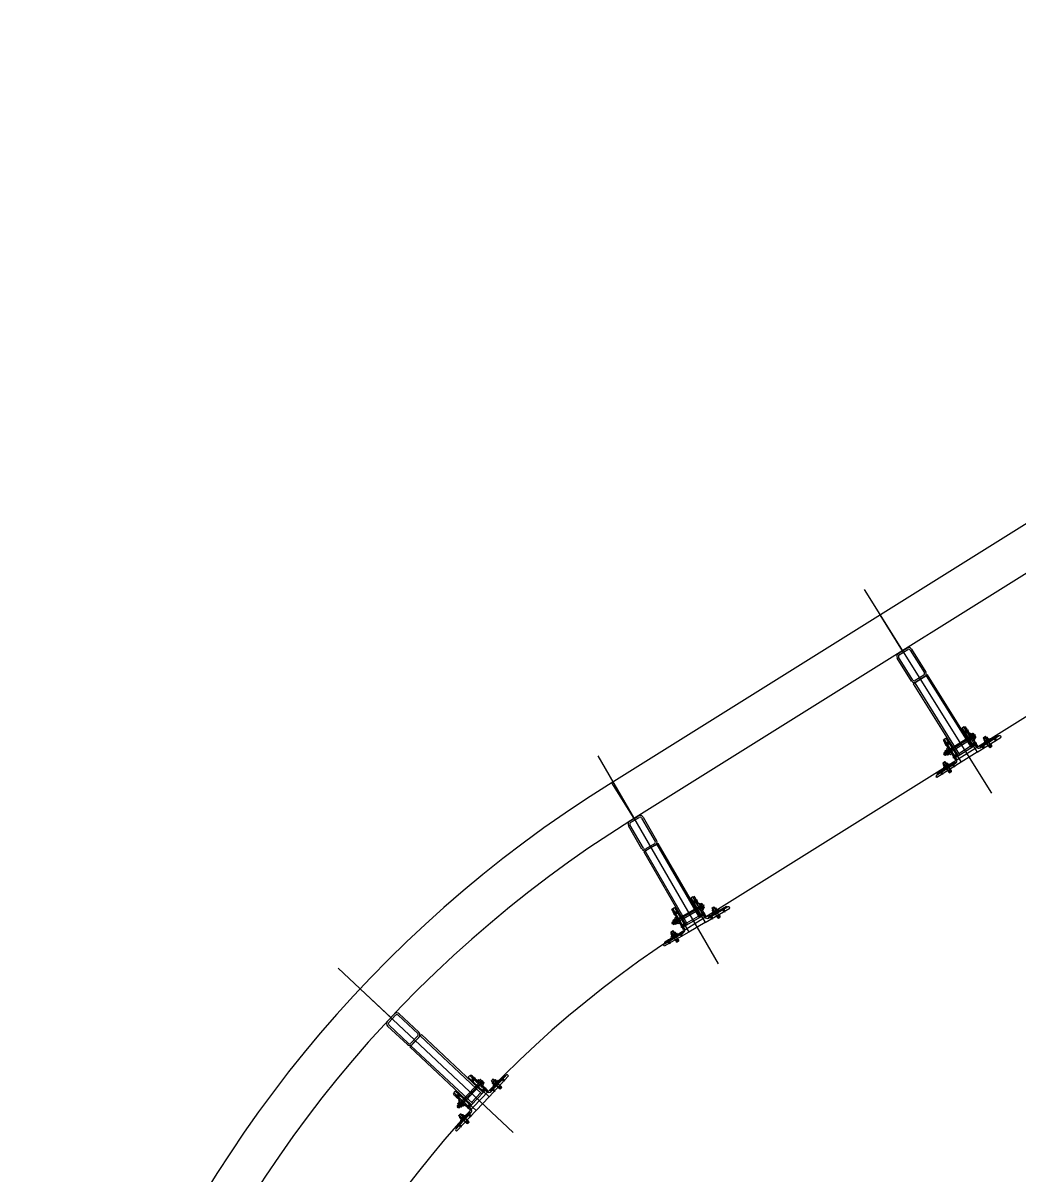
# Model space of a CAD drawing. Extents: x 809487 to 809680, y 818779 to 819225.
# Drawn here: x 809508.9 to 809513.62, y 819028.44 to 819033.9 of the extents above; entities that cross this region are included whole.
import ezdxf

# ---------------------------------------------------------------- set-up
doc = ezdxf.new("R2010")
doc.units = 0
for name, color, linetype in [('Default', 7, 'Continuous'), ('F-Glazing', 7, 'Continuous'), ('MAJ223__', 7, 'Continuous'), ('MAJ292_1', 7, 'Continuous'), ('MAJ292__', 7, 'Continuous'), ('MAJ314__scope', 7, 'Continuous'), ('MAJ318__', 7, 'Continuous'), ('MAJ322__', 7, 'Continuous'), ('MAJ325__', 7, 'Continuous'), ('MAJ520__', 7, 'Continuous'), ('WELDING', 7, 'Continuous')]:
    doc.layers.add(name, color=color, linetype=linetype)

# ---------------------------------------------------------------- blocks, each defined once
blk = doc.blocks.new('A$C62E2240C')
at = {"layer": 'MAJ223__'}
for p, q in [((-0.005, -0.01), (0.0181, -0.01)), ((0.005, -0.0058), (0.0135, -0.0058)), ((0.005, -0.0142), (0.0135, -0.0142)), ((0.0127, -0.005), (0.0127, -0.015))]:
    blk.add_line(p, q, dxfattribs=at)
blk.add_lwpolyline([(0, 0), (0.005, -0.005), (0.005, -0.015), (0, -0.02)], close=True, dxfattribs=at)
for points in [[(0, -0.0113), (0.0033, -0.0113), (0.0033, -0.0088), (0, -0.0088)], [(0.005, -0.005), (0.0127, -0.005), (0.0135, -0.0058), (0.0135, -0.0142), (0.0127, -0.015), (0.005, -0.015)]]:
    blk.add_lwpolyline(points, dxfattribs=at)
blk = doc.blocks.new('TM12NUT')
at = {"layer": 'Default'}
for p, q in [((0.0078, 0), (-0.0078, 0)), ((-0.0104, -0.0015), (-0.0104, -0.0085)), ((-0.0078, -0.01), (0.0078, -0.01)), ((-0.0052, -0.0085), (-0.0052, -0.0015)), ((0.0052, -0.0085), (0.0052, -0.0015)), ((0.0104, -0.0085), (0.0104, -0.0015))]:
    blk.add_line(p, q, dxfattribs=at)
for centre, radius, start, end in [((0, -0.0098), 0.00979, 57.7958, 122.2042), ((0.0078, -0.003), 0.00301, 30, 150), ((-0.0078, -0.003), 0.00301, 30, 150), ((-0.0078, -0.007), 0.00301, 210, 330), ((0, -0.0002), 0.00979, 237.7958, 302.2042), ((0.0078, -0.007), 0.00301, 210, 330)]:
    blk.add_arc(centre, radius, start, end, dxfattribs=at)
blk = doc.blocks.new('M12_WASH')
at = {"layer": 'Default'}
for p, q in [((0.0025, 0.0016), (0, 0.0009)), ((0, -0.0016), (0.0025, -0.0009))]:
    blk.add_line(p, q, dxfattribs=at)
blk.add_lwpolyline([(0, -0.012), (0.0025, -0.012), (0.0025, 0.012), (0, 0.012)], close=True, dxfattribs=at)
blk = doc.blocks.new('A$C392C4054')
at = {"layer": 'Default'}
for p, q in [((0.013, 0.05), (0, 0.05)), ((0.013, 0.047), (0, 0.047)), ((0.0016, 0.0468), (0.0016, 0)), ((0.0114, 0.0468), (0.0114, 0))]:
    blk.add_line(p, q, dxfattribs=at)
at = {"layer": 'MAJ292_1'}
for p, q in [((0.0005, 0.047), (0.0005, 0.0468)), ((0.0125, 0.047), (0.0125, 0.0468))]:
    blk.add_line(p, q, dxfattribs=at)
at = {"layer": 'MAJ318__'}
for p, q in [((0, 0.0517), (0.003, 0.057)), ((0.01, 0.057), (0.003, 0.057)), ((0.013, 0.0517), (0.01, 0.057)), ((0, 0.0468), (0, 0.0517)), ((0.013, 0.0515), (0, 0.0515)), ((0.013, 0.0468), (0, 0.0468)), ((0.0005, 0.0468), (0.0005, 0.0011)), ((0.0005, 0.0011), (0.0016, 0)), ((0.0125, 0.0011), (0.0005, 0.0011)), ((0.0054, 0), (0.0016, 0)), ((0.0065, 0.0011), (0.0054, 0)), ((0.0065, 0.0011), (0.0076, 0)), ((0.0114, 0), (0.0076, 0)), ((0.0114, 0), (0.0125, 0.0011)), ((0.0125, 0.0468), (0.0125, 0.0011)), ((0.013, 0.0468), (0.013, 0.0517))]:
    blk.add_line(p, q, dxfattribs=at)
blk = doc.blocks.new('M06MC13')
at = {"layer": 'Default'}
for p, q in [((-0.005, 0), (0.018, 0)), ((0.003, 0.0025), (0.013, 0.0025)), ((0.0125, -0.003), (0.0125, 0.003)), ((0.003, -0.0025), (0.013, -0.0025))]:
    blk.add_line(p, q, dxfattribs=at)
blk.add_lwpolyline([(0, -0.006), (0.003, -0.003), (0.003, 0.003), (0, 0.006)], close=True, dxfattribs=at)
for points in [[(0, 0.00075), (0.002, 0.00075), (0.002, -0.00075), (0, -0.00075)], [(0.003, -0.003), (0.0125, -0.003), (0.013, -0.0025), (0.013, 0.0025), (0.0125, 0.003), (0.003, 0.003)]]:
    blk.add_lwpolyline(points, dxfattribs=at)
blk = doc.blocks.new('M12HB160')
at = {"layer": 'Default'}
for p, q in [((-0.013, 0), (0.165, 0)), ((0.125, 0.005), (0.16, 0.005)), ((0.159, -0.006), (0.159, 0.006)), ((0.125, -0.005), (0.16, -0.005))]:
    blk.add_line(p, q, dxfattribs=at)
blk.add_lwpolyline([(-0.0065, -0.012), (-0.008, -0.0105), (-0.008, 0.0105), (-0.0065, 0.012), (0, 0.012), (0, -0.012)], close=True, dxfattribs=at)
for points in [[(-0.0064, 0.006), (0, 0.006), (0, 0.012), (-0.0064, 0.012)], [(0, -0.006), (0.159, -0.006), (0.16, -0.005), (0.16, 0.005), (0.159, 0.006), (0, 0.006)], [(0.124, -0.006), (0.125, -0.005), (0.125, 0.005), (0.124, 0.006)], [(-0.0064, -0.012), (0, -0.012), (0, -0.006), (-0.0064, -0.006)]]:
    blk.add_lwpolyline(points, dxfattribs=at)
for centre, radius, start, end in [((-0.0044, 0.009), 0.0036, 123.6264, 236.3736), ((0.004, 0), 0.012, 150, 210), ((-0.0044, -0.009), 0.0036, 123.6264, 236.3736)]:
    blk.add_arc(centre, radius, start, end, dxfattribs=at)
blk = doc.blocks.new('M12_NUT1')
at = {"layer": 'Default'}
blk.add_lwpolyline([(0.01, 0.0105), (0.01, -0.0105), (0.0085, -0.012), (0.0015, -0.012), (0, -0.0105), (0, 0.0105), (0.0015, 0.012), (0.0085, 0.012)], close=True, dxfattribs=at)
for points in [[(0.0016, 0.006), (0.0084, 0.006)], [(0.0016, 0.006), (0.0084, 0.006)], [(0.0084, -0.006), (0.0016, -0.006)], [(0.0084, -0.006), (0.0016, -0.006)]]:
    blk.add_lwpolyline(points, dxfattribs=at)
for centre, radius, start, end in [((0.0036, 0.009), 0.0036, 123.6264, 236.3736), ((0.012, 0), 0.012, 150, 210), ((0.0064, 0.009), 0.0036, 303.6264, 56.3736), ((-0.002, 0), 0.012, 330, 30), ((0.0036, -0.009), 0.0036, 123.6264, 236.3736), ((0.0064, -0.009), 0.0036, 303.6264, 56.3736)]:
    blk.add_arc(centre, radius, start, end, dxfattribs=at)

msp = doc.modelspace()

# ---------------------------------------------------------------- linework, layer by layer
at = {"layer": 'F-Glazing'}
for p, q in [((809512.8859, 819031.2196), (809513.4889, 819030.2545)), ((809513.3336, 819030.4428), (809513.3879, 819030.4767)), ((809511.6235, 819030.4306), (809512.1943, 819029.4461)), ((809513.4211, 819030.448), (809513.3448, 819030.4003)), ((809513.4211, 819030.448), (809513.4211, 819030.448)), ((809512.0453, 819029.6394), (809512.1006, 819029.6715)), ((809512.1329, 819029.6417), (809512.0551, 819029.5965)), ((809512.1329, 819029.6417), (809512.1329, 819029.6417)), ((809510.3936, 819029.4255), (809511.2234, 819028.6467)), ((809511.0251, 819028.789), (809511.0689, 819028.8356)), ((809511.1084, 819028.8164), (809511.0468, 819028.7508)), ((809511.1084, 819028.8164), (809511.1084, 819028.8164))]:
    msp.add_line(p, q, dxfattribs=at)
for points in [[(809513.331, 819030.4317), (809513.3268, 819030.4291), (809513.2782, 819030.5164), (809513.2739, 819030.5137)], [(809513.3989, 819030.4741), (809513.4031, 819030.4768), (809513.346, 819030.5588), (809513.3502, 819030.5614)], [(809512.1116, 819029.6685), (809512.1159, 819029.6711), (809512.0615, 819029.7549), (809512.0659, 819029.7574)], [(809512.0424, 819029.6284), (809512.038, 819029.6259), (809511.9923, 819029.7147), (809511.988, 819029.7122)], [(809511.0802, 819028.836), (809511.0836, 819028.8396), (809511.0075, 819028.9043), (809511.0109, 819028.9079)], [(809511.0255, 819028.7777), (809511.022, 819028.774), (809510.9527, 819028.8459), (809510.9493, 819028.8423)]]:
    msp.add_lwpolyline(points, close=True, dxfattribs=at)
at = {"layer": 'MAJ223__'}
for points in [[(809513.3861, 819030.5371), (809513.3856, 819030.535), (809513.3877, 819030.5345), (809513.3872, 819030.5324), (809513.3893, 819030.532), (809513.3888, 819030.5299), (809513.3909, 819030.5294), (809513.3904, 819030.5274), (809513.3925, 819030.5269), (809513.392, 819030.5248), (809513.394, 819030.5243), (809513.3936, 819030.5223), (809513.3956, 819030.5218), (809513.3952, 819030.5197), (809513.3972, 819030.5192), (809513.3968, 819030.5172), (809513.3988, 819030.5167), (809513.3983, 819030.5146), (809513.4004, 819030.5142), (809513.3999, 819030.5121), (809513.402, 819030.5116), (809513.4015, 819030.5095), (809513.4036, 819030.5091), (809513.4031, 819030.507), (809513.4052, 819030.5065), (809513.4047, 819030.5045), (809513.3996, 819030.5013), (809513.3789, 819030.5344), (809513.384, 819030.5375)], [(809513.2801, 819030.4708), (809513.2822, 819030.4703), (809513.2817, 819030.4683), (809513.2838, 819030.4678), (809513.2833, 819030.4657), (809513.2853, 819030.4652), (809513.2849, 819030.4632), (809513.2869, 819030.4627), (809513.2865, 819030.4606), (809513.2885, 819030.4602), (809513.288, 819030.4581), (809513.2901, 819030.4576), (809513.2896, 819030.4555), (809513.2917, 819030.4551), (809513.2912, 819030.453), (809513.2933, 819030.4525), (809513.2928, 819030.4505), (809513.2949, 819030.45), (809513.2944, 819030.4479), (809513.2965, 819030.4474), (809513.296, 819030.4454), (809513.2981, 819030.4449), (809513.2976, 819030.4428), (809513.2996, 819030.4424), (809513.2992, 819030.4403), (809513.3012, 819030.4398), (809513.3063, 819030.443), (809513.2857, 819030.4761), (809513.2806, 819030.4729)], [(809512.1009, 819029.7318), (809512.1003, 819029.7298), (809512.1024, 819029.7293), (809512.1018, 819029.7272), (809512.1039, 819029.7267), (809512.1034, 819029.7246), (809512.1054, 819029.7241), (809512.1049, 819029.722), (809512.1069, 819029.7215), (809512.1064, 819029.7194), (809512.1084, 819029.7189), (809512.1079, 819029.7168), (809512.1099, 819029.7163), (809512.1094, 819029.7142), (809512.1114, 819029.7137), (809512.1109, 819029.7116), (809512.1129, 819029.7111), (809512.1124, 819029.709), (809512.1144, 819029.7085), (809512.1139, 819029.7064), (809512.1159, 819029.7059), (809512.1154, 819029.7038), (809512.1174, 819029.7033), (809512.1169, 819029.7012), (809512.1189, 819029.7007), (809512.1184, 819029.6987), (809512.1132, 819029.6956), (809512.0936, 819029.7294), (809512.0988, 819029.7324)], [(809511.9927, 819029.6692), (809511.9948, 819029.6686), (809511.9943, 819029.6666), (809511.9963, 819029.666), (809511.9958, 819029.664), (809511.9978, 819029.6634), (809511.9973, 819029.6614), (809511.9993, 819029.6608), (809511.9988, 819029.6588), (809512.0008, 819029.6582), (809512.0003, 819029.6562), (809512.0023, 819029.6556), (809512.0018, 819029.6536), (809512.0038, 819029.653), (809512.0033, 819029.651), (809512.0053, 819029.6504), (809512.0048, 819029.6484), (809512.0068, 819029.6478), (809512.0063, 819029.6458), (809512.0083, 819029.6452), (809512.0078, 819029.6432), (809512.0098, 819029.6427), (809512.0093, 819029.6406), (809512.0113, 819029.6401), (809512.0108, 819029.638), (809512.0129, 819029.6375), (809512.018, 819029.6405), (809511.9985, 819029.6742), (809511.9933, 819029.6712)], [(809511.0518, 819028.8935), (809511.0518, 819028.8914), (809511.054, 819028.8915), (809511.054, 819028.8894), (809511.0561, 819028.8894), (809511.0562, 819028.8873), (809511.0583, 819028.8874), (809511.0584, 819028.8853), (809511.0605, 819028.8853), (809511.0606, 819028.8832), (809511.0627, 819028.8833), (809511.0628, 819028.8812), (809511.0649, 819028.8812), (809511.065, 819028.8791), (809511.0671, 819028.8792), (809511.0671, 819028.8771), (809511.0693, 819028.8771), (809511.0693, 819028.875), (809511.0715, 819028.8751), (809511.0715, 819028.8729), (809511.0736, 819028.873), (809511.0737, 819028.8709), (809511.0758, 819028.871), (809511.0759, 819028.8688), (809511.078, 819028.8689), (809511.0781, 819028.8668), (809511.074, 819028.8624), (809511.0455, 819028.8891), (809511.0496, 819028.8935)], [(809510.9662, 819028.8024), (809510.9683, 819028.8025), (809510.9684, 819028.8003), (809510.9705, 819028.8004), (809510.9706, 819028.7983), (809510.9727, 819028.7984), (809510.9728, 819028.7962), (809510.9749, 819028.7963), (809510.975, 819028.7942), (809510.9771, 819028.7943), (809510.9772, 819028.7921), (809510.9793, 819028.7922), (809510.9793, 819028.7901), (809510.9815, 819028.7901), (809510.9815, 819028.788), (809510.9837, 819028.7881), (809510.9837, 819028.786), (809510.9858, 819028.786), (809510.9859, 819028.7839), (809510.988, 819028.784), (809510.9881, 819028.7819), (809510.9902, 819028.7819), (809510.9903, 819028.7798), (809510.9924, 819028.7799), (809510.9925, 819028.7778), (809510.9946, 819028.7778), (809510.9987, 819028.7822), (809510.9703, 819028.8089), (809510.9662, 819028.8045)]]:
    msp.add_lwpolyline(points, close=True, dxfattribs=at)
at = {"layer": 'MAJ292__'}
for p, q in [((809513.1795, 819030.8101), (809513.3921, 819030.4699)), ((809513.1252, 819030.7762), (809513.3378, 819030.436)), ((809511.8481, 819029.9795), (809512.0493, 819029.6324)), ((809511.9034, 819030.0116), (809512.1047, 819029.6645)), ((809510.7822, 819029.1047), (809511.0747, 819028.8302)), ((809510.7384, 819029.058), (809511.0309, 819028.7835))]:
    msp.add_line(p, q, dxfattribs=at)
for points in [[(809513.0472, 819030.9161), (809513.0879, 819030.9416)], [(809513.1168, 819030.7898), (809513.0489, 819030.8983)], [(809513.0515, 819030.9093), (809513.0922, 819030.9348)], [(809513.1032, 819030.9322), (809513.171, 819030.8237)], [(809513.11, 819030.9365), (809513.1778, 819030.8279)], [(809513.11, 819030.7855), (809513.0421, 819030.8941)], [(809513.1685, 819030.8127), (809513.1278, 819030.7872)], [(809513.1727, 819030.8059), (809513.132, 819030.7804)], [(809513.2648, 819030.5095), (809513.2733, 819030.5148), (809513.3448, 819030.4003), (809513.2303, 819030.3288), (809513.2277, 819030.333)], [(809513.3581, 819030.5678), (809513.3496, 819030.5625), (809513.4211, 819030.448), (809513.5356, 819030.5195), (809513.533, 819030.5238)], [(809513.4164, 819030.4745), (809513.3581, 819030.5678)], [(809513.5261, 819030.5254), (809513.437, 819030.4697)], [(809513.3231, 819030.4162), (809513.2648, 819030.5095)], [(809513.2293, 819030.3399), (809513.3183, 819030.3955)], [(809511.7748, 819030.1219), (809511.8163, 819030.146)], [(809511.7788, 819030.115), (809511.8203, 819030.1391)], [(809511.8312, 819030.1362), (809511.8954, 819030.0254)], [(809511.8381, 819030.1402), (809511.9023, 819030.0294)], [(809511.8331, 819029.9893), (809511.7689, 819030.1001)], [(809511.8401, 819029.9933), (809511.7759, 819030.1041)], [(809511.8925, 819030.0145), (809511.851, 819029.9904)], [(809511.8965, 819030.0076), (809511.855, 819029.9835)], [(809512.0739, 819029.7635), (809512.0652, 819029.7585), (809512.1329, 819029.6417), (809512.2497, 819029.7094), (809512.2472, 819029.7137)], [(809512.1291, 819029.6683), (809512.0739, 819029.7635)], [(809511.9787, 819029.7083), (809511.9874, 819029.7133), (809512.0551, 819029.5965), (809511.9383, 819029.5288), (809511.9358, 819029.5331)], [(809512.0339, 819029.6131), (809511.9787, 819029.7083)], [(809512.2404, 819029.7155), (809512.1496, 819029.6629)], [(809511.9376, 819029.54), (809512.0284, 819029.5926)], [(809510.6272, 819029.1734), (809510.6601, 819029.2084)], [(809510.6827, 819029.2091), (809510.776, 819029.1215)], [(809510.7213, 819029.0632), (809510.628, 819029.1508)], [(809510.6331, 819029.1679), (809510.6659, 819029.2029)], [(809510.7268, 819029.069), (809510.6334, 819029.1566)], [(809510.6772, 819029.2032), (809510.7706, 819029.1157)], [(809510.7709, 819029.1043), (809510.7381, 819029.0693)], [(809510.7768, 819029.0989), (809510.7439, 819029.0639)], [(809511.0168, 819028.9161), (809511.01, 819028.9088), (809511.1084, 819028.8164), (809511.2008, 819028.9148), (809511.1971, 819028.9182)], [(809511.097, 819028.8408), (809511.0168, 819028.9161)], [(809511.1901, 819028.918), (809511.1182, 819028.8415)], [(809510.9415, 819028.8359), (809510.9484, 819028.8432), (809511.0468, 819028.7508), (809510.9544, 819028.6523), (809510.9508, 819028.6558)], [(809511.0217, 819028.7606), (809510.9415, 819028.8359)], [(809510.9506, 819028.6628), (809511.0224, 819028.7394)]]:
    msp.add_lwpolyline(points, dxfattribs=at)
for points in [[(809513.1863, 819030.8143), (809513.1185, 819030.772), (809513.331, 819030.4317), (809513.3989, 819030.4741)], [(809511.9104, 819030.0156), (809511.8412, 819029.9755), (809512.0424, 819029.6284), (809512.1116, 819029.6685)], [(809510.7877, 819029.1105), (809510.733, 819029.0522), (809511.0255, 819028.7777), (809511.0802, 819028.836)]]:
    msp.add_lwpolyline(points, close=True, dxfattribs=at)
for centre, radius, start, end in [((809513.0557, 819030.9026), 0.016, 122, 212), ((809513.0557, 819030.9026), 0.008, 122, 212), ((809513.0964, 819030.928), 0.016, 32, 122), ((809513.0964, 819030.928), 0.008, 32, 122), ((809513.1235, 819030.794), 0.008, 212, 302), ((809513.1642, 819030.8194), 0.008, 302, 32), ((809513.1642, 819030.8194), 0.016, 302, 32), ((809513.1235, 819030.794), 0.016, 212, 302), ((809513.5287, 819030.5211), 0.005, 32, 122), ((809513.4291, 819030.4824), 0.015, 212, 302), ((809513.3103, 819030.4082), 0.015, 302, 32), ((809513.2319, 819030.3356), 0.005, 122, 212), ((809511.8243, 819030.1322), 0.016, 30.1033, 120.1033), ((809511.8243, 819030.1322), 0.008, 30.1033, 120.1033), ((809511.7828, 819030.1081), 0.016, 120.1033, 210.1033), ((809511.7828, 819030.1081), 0.008, 120.1033, 210.1033), ((809511.8885, 819030.0214), 0.008, 300.1033, 30.1033), ((809511.8885, 819030.0214), 0.016, 300.1033, 30.1033), ((809511.847, 819029.9973), 0.016, 210.1033, 300.1033), ((809511.847, 819029.9973), 0.008, 210.1033, 300.1033), ((809512.2429, 819029.7112), 0.005, 30.1033, 120.1033), ((809512.142, 819029.6758), 0.015, 210.1033, 300.1033), ((809512.0209, 819029.6056), 0.015, 300.1033, 30.1033), ((809511.9401, 819029.5356), 0.005, 120.1033, 210.1033), ((809510.6718, 819029.1974), 0.016, 46.8146, 136.8146), ((809510.6718, 819029.1974), 0.008, 46.8146, 136.8146), ((809510.6389, 819029.1624), 0.016, 136.8146, 226.8146), ((809510.6389, 819029.1624), 0.008, 136.8146, 226.8146), ((809510.7651, 819029.1098), 0.008, 316.8146, 46.8146), ((809510.7651, 819029.1098), 0.016, 316.8146, 46.8146), ((809510.7322, 819029.0748), 0.016, 226.8146, 316.8146), ((809510.7322, 819029.0748), 0.008, 226.8146, 316.8146), ((809511.1937, 819028.9146), 0.005, 46.8146, 136.8146), ((809511.1073, 819028.8517), 0.015, 226.8146, 316.8146), ((809511.0115, 819028.7496), 0.015, 316.8146, 46.8146), ((809510.9542, 819028.6594), 0.005, 136.8146, 226.8146)]:
    msp.add_arc(centre, radius, start, end, dxfattribs=at)
at = {"layer": 'MAJ314__scope'}
for p, q in [((809513.0676, 819030.9288), (809512.9616, 819031.0984)), ((809511.7955, 819030.134), (809511.6895, 819030.3036)), ((809510.6437, 819029.1909), (809510.4978, 819029.3277))]:
    msp.add_line(p, q, dxfattribs=at)
for points in [[(809539.9295, 819047.9499), (809511.6743, 819030.2941)], [(809540.0355, 819047.7803), (809511.7803, 819030.1244)], [(809539.7694, 819046.9358), (809512.0836, 819029.6358)]]:
    msp.add_lwpolyline(points, dxfattribs=at)
for radius, start in [(5.8978, 121.98269), (5.6978, 121.9824), (5.1227, 121.9992)]:
    msp.add_arc((809514.7982, 819025.2915), radius, start, 196, dxfattribs=at)
at = {"layer": 'MAJ322__'}
for points in [[(809513.4164, 819030.4745), (809513.3591, 819030.5662), (809513.3654, 819030.5701), (809513.365, 819030.5681), (809513.367, 819030.5676), (809513.3665, 819030.5655), (809513.3686, 819030.565), (809513.3681, 819030.563), (809513.3702, 819030.5625), (809513.3697, 819030.5604), (809513.3718, 819030.56), (809513.3713, 819030.5579), (809513.3734, 819030.5574), (809513.3729, 819030.5553), (809513.375, 819030.5549), (809513.3745, 819030.5528), (809513.3766, 819030.5523), (809513.3761, 819030.5503), (809513.3782, 819030.5498), (809513.3777, 819030.5477), (809513.3797, 819030.5472), (809513.3793, 819030.5452), (809513.3813, 819030.5447), (809513.3809, 819030.5426), (809513.3829, 819030.5421), (809513.3824, 819030.5401), (809513.3845, 819030.5396), (809513.384, 819030.5375), (809513.3861, 819030.5371), (809513.3856, 819030.535), (809513.3877, 819030.5345), (809513.3872, 819030.5324), (809513.3893, 819030.532), (809513.3888, 819030.5299), (809513.3909, 819030.5294), (809513.3904, 819030.5274), (809513.3925, 819030.5269), (809513.392, 819030.5248), (809513.394, 819030.5243), (809513.3936, 819030.5223), (809513.3956, 819030.5218), (809513.3952, 819030.5197), (809513.3972, 819030.5192), (809513.3968, 819030.5172), (809513.3988, 819030.5167), (809513.3983, 819030.5146), (809513.4004, 819030.5142), (809513.3999, 819030.5121), (809513.402, 819030.5116), (809513.4015, 819030.5095), (809513.4036, 819030.5091), (809513.4031, 819030.507), (809513.4052, 819030.5065), (809513.4047, 819030.5045), (809513.4068, 819030.504), (809513.4063, 819030.5019), (809513.4084, 819030.5014), (809513.4079, 819030.4994), (809513.4099, 819030.4989), (809513.4095, 819030.4968), (809513.4115, 819030.4963), (809513.4111, 819030.4943), (809513.4131, 819030.4938), (809513.4126, 819030.4917), (809513.4147, 819030.4913), (809513.4142, 819030.4892), (809513.4163, 819030.4887), (809513.4158, 819030.4866), (809513.4179, 819030.4862), (809513.4174, 819030.4841), (809513.4195, 819030.4836), (809513.419, 819030.4816), (809513.4211, 819030.4811), (809513.4206, 819030.479), (809513.4206, 819030.4789), (809513.4227, 819030.4785)], [(809513.5182, 819030.5275), (809513.5213, 819030.5224), (809513.4367, 819030.4695), (809513.4335, 819030.4746)], [(809513.3231, 819030.4162), (809513.2658, 819030.5079), (809513.2594, 819030.5039), (809513.2615, 819030.5034), (809513.261, 819030.5013), (809513.2631, 819030.5009), (809513.2626, 819030.4988), (809513.2647, 819030.4983), (809513.2642, 819030.4963), (809513.2663, 819030.4958), (809513.2658, 819030.4937), (809513.2679, 819030.4932), (809513.2674, 819030.4912), (809513.2694, 819030.4907), (809513.269, 819030.4886), (809513.271, 819030.4881), (809513.2706, 819030.4861), (809513.2726, 819030.4856), (809513.2721, 819030.4835), (809513.2742, 819030.4831), (809513.2737, 819030.481), (809513.2758, 819030.4805), (809513.2753, 819030.4784), (809513.2774, 819030.478), (809513.2769, 819030.4759), (809513.279, 819030.4754), (809513.2785, 819030.4734), (809513.2806, 819030.4729), (809513.2801, 819030.4708), (809513.2822, 819030.4703), (809513.2817, 819030.4683), (809513.2838, 819030.4678), (809513.2833, 819030.4657), (809513.2853, 819030.4652), (809513.2849, 819030.4632), (809513.2869, 819030.4627), (809513.2865, 819030.4606), (809513.2885, 819030.4602), (809513.288, 819030.4581), (809513.2901, 819030.4576), (809513.2896, 819030.4555), (809513.2917, 819030.4551), (809513.2912, 819030.453), (809513.2933, 819030.4525), (809513.2928, 819030.4505), (809513.2949, 819030.45), (809513.2944, 819030.4479), (809513.2965, 819030.4474), (809513.296, 819030.4454), (809513.2981, 819030.4449), (809513.2976, 819030.4428), (809513.2996, 819030.4424), (809513.2992, 819030.4403), (809513.3012, 819030.4398), (809513.3008, 819030.4377), (809513.3028, 819030.4373), (809513.3024, 819030.4352), (809513.3044, 819030.4347), (809513.3039, 819030.4327), (809513.306, 819030.4322), (809513.3055, 819030.4301), (809513.3076, 819030.4296), (809513.3071, 819030.4276), (809513.3092, 819030.4271), (809513.3087, 819030.425), (809513.3108, 819030.4245), (809513.3103, 819030.4225), (809513.3124, 819030.422), (809513.3119, 819030.4199), (809513.314, 819030.4195), (809513.3135, 819030.4174), (809513.3155, 819030.4169), (809513.3151, 819030.4148), (809513.3171, 819030.4144), (809513.3172, 819030.4143), (809513.3167, 819030.4122)], [(809513.2308, 819030.3479), (809513.234, 819030.3428), (809513.3187, 819030.3958), (809513.3155, 819030.4008)], [(809512.1291, 819029.6683), (809512.0748, 819029.7618), (809512.0813, 819029.7656), (809512.0808, 819029.7635), (809512.0828, 819029.763), (809512.0823, 819029.7609), (809512.0843, 819029.7604), (809512.0838, 819029.7583), (809512.0858, 819029.7578), (809512.0853, 819029.7558), (809512.0873, 819029.7552), (809512.0868, 819029.7532), (809512.0888, 819029.7526), (809512.0883, 819029.7506), (809512.0904, 819029.75), (809512.0898, 819029.748), (809512.0919, 819029.7474), (809512.0913, 819029.7454), (809512.0934, 819029.7448), (809512.0928, 819029.7428), (809512.0949, 819029.7422), (809512.0943, 819029.7402), (809512.0964, 819029.7396), (809512.0958, 819029.7376), (809512.0979, 819029.737), (809512.0973, 819029.735), (809512.0994, 819029.7344), (809512.0988, 819029.7324), (809512.1009, 819029.7318), (809512.1003, 819029.7298), (809512.1024, 819029.7293), (809512.1018, 819029.7272), (809512.1039, 819029.7267), (809512.1034, 819029.7246), (809512.1054, 819029.7241), (809512.1049, 819029.722), (809512.1069, 819029.7215), (809512.1064, 819029.7194), (809512.1084, 819029.7189), (809512.1079, 819029.7168), (809512.1099, 819029.7163), (809512.1094, 819029.7142), (809512.1114, 819029.7137), (809512.1109, 819029.7116), (809512.1129, 819029.7111), (809512.1124, 819029.709), (809512.1144, 819029.7085), (809512.1139, 819029.7064), (809512.1159, 819029.7059), (809512.1154, 819029.7038), (809512.1174, 819029.7033), (809512.1169, 819029.7012), (809512.1189, 819029.7007), (809512.1184, 819029.6987), (809512.1204, 819029.6981), (809512.1199, 819029.6961), (809512.122, 819029.6955), (809512.1214, 819029.6935), (809512.1235, 819029.6929), (809512.1229, 819029.6909), (809512.125, 819029.6903), (809512.1244, 819029.6883), (809512.1265, 819029.6877), (809512.1259, 819029.6857), (809512.128, 819029.6851), (809512.1274, 819029.6831), (809512.1295, 819029.6825), (809512.1289, 819029.6805), (809512.131, 819029.6799), (809512.1304, 819029.6779), (809512.1325, 819029.6773), (809512.1319, 819029.6753), (809512.134, 819029.6747), (809512.1334, 819029.6727), (809512.1335, 819029.6726), (809512.1355, 819029.6721)], [(809512.0339, 819029.6131), (809511.9797, 819029.7067), (809511.9732, 819029.7029), (809511.9752, 819029.7023), (809511.9747, 819029.7003), (809511.9767, 819029.6998), (809511.9762, 819029.6977), (809511.9782, 819029.6972), (809511.9777, 819029.6951), (809511.9797, 819029.6946), (809511.9792, 819029.6925), (809511.9813, 819029.692), (809511.9807, 819029.6899), (809511.9828, 819029.6894), (809511.9822, 819029.6873), (809511.9843, 819029.6868), (809511.9837, 819029.6847), (809511.9858, 819029.6842), (809511.9852, 819029.6821), (809511.9873, 819029.6816), (809511.9867, 819029.6795), (809511.9888, 819029.679), (809511.9882, 819029.6769), (809511.9903, 819029.6764), (809511.9897, 819029.6743), (809511.9918, 819029.6738), (809511.9912, 819029.6717), (809511.9933, 819029.6712), (809511.9927, 819029.6692), (809511.9948, 819029.6686), (809511.9943, 819029.6666), (809511.9963, 819029.666), (809511.9958, 819029.664), (809511.9978, 819029.6634), (809511.9973, 819029.6614), (809511.9993, 819029.6608), (809511.9988, 819029.6588), (809512.0008, 819029.6582), (809512.0003, 819029.6562), (809512.0023, 819029.6556), (809512.0018, 819029.6536), (809512.0038, 819029.653), (809512.0033, 819029.651), (809512.0053, 819029.6504), (809512.0048, 819029.6484), (809512.0068, 819029.6478), (809512.0063, 819029.6458), (809512.0083, 819029.6452), (809512.0078, 819029.6432), (809512.0098, 819029.6427), (809512.0093, 819029.6406), (809512.0113, 819029.6401), (809512.0108, 819029.638), (809512.0129, 819029.6375), (809512.0123, 819029.6354), (809512.0144, 819029.6349), (809512.0138, 819029.6328), (809512.0159, 819029.6323), (809512.0153, 819029.6302), (809512.0174, 819029.6297), (809512.0168, 819029.6276), (809512.0189, 819029.6271), (809512.0183, 819029.625), (809512.0204, 819029.6245), (809512.0198, 819029.6224), (809512.0219, 819029.6219), (809512.0213, 819029.6198), (809512.0234, 819029.6193), (809512.0228, 819029.6172), (809512.0249, 819029.6167), (809512.0243, 819029.6146), (809512.0264, 819029.6141), (809512.0258, 819029.6121), (809512.0279, 819029.6115), (809512.0279, 819029.6114), (809512.0274, 819029.6094)], [(809512.2326, 819029.7179), (809512.2356, 819029.7127), (809512.1492, 819029.6626), (809512.1462, 819029.6678)], [(809511.9394, 819029.548), (809511.9424, 819029.5428), (809512.0288, 819029.5929), (809512.0258, 819029.598)], [(809511.097, 819028.8408), (809511.0182, 819028.9148), (809511.0233, 819028.9202), (809511.0234, 819028.9181), (809511.0255, 819028.9182), (809511.0256, 819028.9161), (809511.0277, 819028.9161), (809511.0278, 819028.914), (809511.0299, 819028.9141), (809511.03, 819028.912), (809511.0321, 819028.912), (809511.0321, 819028.9099), (809511.0343, 819028.91), (809511.0343, 819028.9078), (809511.0365, 819028.9079), (809511.0365, 819028.9058), (809511.0386, 819028.9059), (809511.0387, 819028.9037), (809511.0408, 819028.9038), (809511.0409, 819028.9017), (809511.043, 819028.9018), (809511.0431, 819028.8996), (809511.0452, 819028.8997), (809511.0453, 819028.8976), (809511.0474, 819028.8977), (809511.0475, 819028.8955), (809511.0496, 819028.8956), (809511.0496, 819028.8935), (809511.0518, 819028.8935), (809511.0518, 819028.8914), (809511.054, 819028.8915), (809511.054, 819028.8894), (809511.0561, 819028.8894), (809511.0562, 819028.8873), (809511.0583, 819028.8874), (809511.0584, 819028.8853), (809511.0605, 819028.8853), (809511.0606, 819028.8832), (809511.0627, 819028.8833), (809511.0628, 819028.8812), (809511.0649, 819028.8812), (809511.065, 819028.8791), (809511.0671, 819028.8792), (809511.0671, 819028.8771), (809511.0693, 819028.8771), (809511.0693, 819028.875), (809511.0715, 819028.8751), (809511.0715, 819028.8729), (809511.0736, 819028.873), (809511.0737, 819028.8709), (809511.0758, 819028.871), (809511.0759, 819028.8688), (809511.078, 819028.8689), (809511.0781, 819028.8668), (809511.0802, 819028.8669), (809511.0803, 819028.8647), (809511.0824, 819028.8648), (809511.0825, 819028.8627), (809511.0846, 819028.8627), (809511.0846, 819028.8606), (809511.0868, 819028.8607), (809511.0868, 819028.8586), (809511.089, 819028.8586), (809511.089, 819028.8565), (809511.0911, 819028.8566), (809511.0912, 819028.8545), (809511.0933, 819028.8545), (809511.0934, 819028.8524), (809511.0955, 819028.8525), (809511.0956, 819028.8504), (809511.0977, 819028.8504), (809511.0978, 819028.8483), (809511.0999, 819028.8484), (809511.1, 819028.8463), (809511.1, 819028.8462), (809511.1021, 819028.8463)], [(809511.1819, 819028.9181), (809511.1863, 819028.914), (809511.1179, 819028.8411), (809511.1135, 819028.8452)], [(809511.0217, 819028.7606), (809510.9429, 819028.8346), (809510.9378, 819028.8291), (809510.9399, 819028.8292), (809510.94, 819028.827), (809510.9421, 819028.8271), (809510.9422, 819028.825), (809510.9443, 819028.8251), (809510.9443, 819028.8229), (809510.9465, 819028.823), (809510.9465, 819028.8209), (809510.9487, 819028.8209), (809510.9487, 819028.8188), (809510.9508, 819028.8189), (809510.9509, 819028.8168), (809510.953, 819028.8168), (809510.9531, 819028.8147), (809510.9552, 819028.8148), (809510.9553, 819028.8127), (809510.9574, 819028.8127), (809510.9575, 819028.8106), (809510.9596, 819028.8107), (809510.9597, 819028.8086), (809510.9618, 819028.8086), (809510.9618, 819028.8065), (809510.964, 819028.8066), (809510.964, 819028.8045), (809510.9662, 819028.8045), (809510.9662, 819028.8024), (809510.9683, 819028.8025), (809510.9684, 819028.8003), (809510.9705, 819028.8004), (809510.9706, 819028.7983), (809510.9727, 819028.7984), (809510.9728, 819028.7962), (809510.9749, 819028.7963), (809510.975, 819028.7942), (809510.9771, 819028.7943), (809510.9772, 819028.7921), (809510.9793, 819028.7922), (809510.9793, 819028.7901), (809510.9815, 819028.7901), (809510.9815, 819028.788), (809510.9837, 819028.7881), (809510.9837, 819028.786), (809510.9858, 819028.786), (809510.9859, 819028.7839), (809510.988, 819028.784), (809510.9881, 819028.7819), (809510.9902, 819028.7819), (809510.9903, 819028.7798), (809510.9924, 819028.7799), (809510.9925, 819028.7778), (809510.9946, 819028.7778), (809510.9947, 819028.7757), (809510.9968, 819028.7758), (809510.9968, 819028.7737), (809510.999, 819028.7737), (809510.999, 819028.7716), (809511.0012, 819028.7717), (809511.0012, 819028.7696), (809511.0033, 819028.7696), (809511.0034, 819028.7675), (809511.0055, 819028.7676), (809511.0056, 819028.7654), (809511.0077, 819028.7655), (809511.0078, 819028.7634), (809511.0099, 819028.7635), (809511.01, 819028.7613), (809511.0121, 819028.7614), (809511.0122, 819028.7593), (809511.0143, 819028.7594), (809511.0143, 819028.7572), (809511.0165, 819028.7573), (809511.0165, 819028.7572), (809511.0166, 819028.7551)], [(809510.95, 819028.671), (809510.9544, 819028.6669), (809511.0227, 819028.7397), (809511.0183, 819028.7438)]]:
    msp.add_lwpolyline(points, close=True, dxfattribs=at)
for points in [[(809513.3917, 819030.5376), (809513.3874, 819030.5349), (809513.3877, 819030.5345), (809513.3872, 819030.5324), (809513.3893, 819030.532), (809513.3888, 819030.5299), (809513.3909, 819030.5294), (809513.3904, 819030.5274), (809513.3925, 819030.5269), (809513.392, 819030.5248), (809513.394, 819030.5243)], [(809513.41, 819030.5101), (809513.4032, 819030.5211), (809513.4005, 819030.5225), (809513.4004, 819030.5255), (809513.393, 819030.5373)], [(809513.394, 819030.5243), (809513.3936, 819030.5223), (809513.3956, 819030.5218), (809513.3952, 819030.5197), (809513.3972, 819030.5192), (809513.3968, 819030.5172), (809513.3988, 819030.5167), (809513.3983, 819030.5146), (809513.4004, 819030.5142), (809513.3999, 819030.5121), (809513.402, 819030.5116), (809513.4015, 819030.5095), (809513.4036, 819030.5091), (809513.4031, 819030.507), (809513.4052, 819030.5065), (809513.4054, 819030.5061), (809513.4097, 819030.5087)], [(809513.2938, 819030.4375), (809513.287, 819030.4485), (809513.2869, 819030.4515), (809513.2842, 819030.4529), (809513.2769, 819030.4647)], [(809513.2772, 819030.466), (809513.2814, 819030.4687), (809513.2817, 819030.4683), (809513.2838, 819030.4678), (809513.2833, 819030.4657), (809513.2853, 819030.4652), (809513.2849, 819030.4632), (809513.2869, 819030.4627), (809513.2865, 819030.4606), (809513.2885, 819030.4602), (809513.288, 819030.4581)], [(809513.4828, 819030.5113), (809513.4862, 819030.5057), (809513.4574, 819030.4877), (809513.4539, 819030.4932)], [(809513.4542, 819030.4946), (809513.4652, 819030.5015), (809513.4682, 819030.5016), (809513.4696, 819030.5042), (809513.4814, 819030.5116)], [(809513.288, 819030.4581), (809513.2901, 819030.4576), (809513.2896, 819030.4555), (809513.2917, 819030.4551), (809513.2912, 819030.453), (809513.2933, 819030.4525), (809513.2928, 819030.4505), (809513.2949, 819030.45), (809513.2944, 819030.4479), (809513.2965, 819030.4474), (809513.296, 819030.4454), (809513.2981, 819030.4449), (809513.2976, 819030.4428), (809513.2996, 819030.4424), (809513.2992, 819030.4403), (809513.2994, 819030.4399), (809513.2952, 819030.4372)], [(809513.2609, 819030.3726), (809513.2644, 819030.3671), (809513.2932, 819030.3851), (809513.2897, 819030.3906)], [(809513.2884, 819030.391), (809513.2774, 819030.3841), (809513.276, 819030.3815), (809513.273, 819030.3814), (809513.2612, 819030.374)], [(809512.1065, 819029.7322), (809512.1021, 819029.7297), (809512.1024, 819029.7293), (809512.1018, 819029.7272), (809512.1039, 819029.7267), (809512.1034, 819029.7246), (809512.1054, 819029.7241), (809512.1049, 819029.722), (809512.1069, 819029.7215), (809512.1064, 819029.7194), (809512.1084, 819029.7189)], [(809512.1239, 819029.7041), (809512.1174, 819029.7153), (809512.1148, 819029.7168), (809512.1148, 819029.7198), (809512.1078, 819029.7318)], [(809512.1084, 819029.7189), (809512.1079, 819029.7168), (809512.1099, 819029.7163), (809512.1094, 819029.7142), (809512.1114, 819029.7137), (809512.1109, 819029.7116), (809512.1129, 819029.7111), (809512.1124, 819029.709), (809512.1144, 819029.7085), (809512.1139, 819029.7064), (809512.1159, 819029.7059), (809512.1154, 819029.7038), (809512.1174, 819029.7033), (809512.1169, 819029.7012), (809512.1189, 819029.7007), (809512.1192, 819029.7003), (809512.1235, 819029.7028)], [(809512.1966, 819029.7029), (809512.1999, 819029.6972), (809512.1705, 819029.6802), (809512.1672, 819029.6858)], [(809512.1676, 819029.6872), (809512.1787, 819029.6937), (809512.1817, 819029.6937), (809512.1832, 819029.6963), (809512.1953, 819029.7032)], [(809512.0054, 819029.6354), (809511.9989, 819029.6466), (809511.9989, 819029.6496), (809511.9963, 819029.6511), (809511.9893, 819029.6631)], [(809511.9897, 819029.6645), (809511.994, 819029.667), (809511.9943, 819029.6666), (809511.9963, 819029.666), (809511.9958, 819029.664), (809511.9978, 819029.6634), (809511.9973, 819029.6614), (809511.9993, 819029.6608), (809511.9988, 819029.6588), (809512.0008, 819029.6582), (809512.0003, 819029.6562)], [(809512.0003, 819029.6562), (809512.0023, 819029.6556), (809512.0018, 819029.6536), (809512.0038, 819029.653), (809512.0033, 819029.651), (809512.0053, 819029.6504), (809512.0048, 819029.6484), (809512.0068, 819029.6478), (809512.0063, 819029.6458), (809512.0083, 819029.6452), (809512.0078, 819029.6432), (809512.0098, 819029.6427), (809512.0093, 819029.6406), (809512.0113, 819029.6401), (809512.0108, 819029.638), (809512.0111, 819029.6376), (809512.0067, 819029.6351)], [(809511.9703, 819029.5717), (809511.9736, 819029.566), (809512.003, 819029.5831), (809511.9997, 819029.5887)], [(809511.9984, 819029.5891), (809511.9872, 819029.5826), (809511.9857, 819029.58), (809511.9827, 819029.58), (809511.9707, 819029.573)], [(809511.057, 819028.8955), (809511.0536, 819028.8918), (809511.054, 819028.8915), (809511.054, 819028.8894), (809511.0561, 819028.8894), (809511.0562, 819028.8873), (809511.0583, 819028.8874), (809511.0584, 819028.8853), (809511.0605, 819028.8853), (809511.0606, 819028.8832), (809511.0627, 819028.8833)], [(809511.0818, 819028.8736), (809511.0724, 819028.8825), (809511.0694, 819028.8831), (809511.0686, 819028.886), (809511.0584, 819028.8955)], [(809511.0627, 819028.8833), (809511.0628, 819028.8812), (809511.0649, 819028.8812), (809511.065, 819028.8791), (809511.0671, 819028.8792), (809511.0671, 819028.8771), (809511.0693, 819028.8771), (809511.0693, 819028.875), (809511.0715, 819028.8751), (809511.0715, 819028.8729), (809511.0736, 819028.873), (809511.0737, 819028.8709), (809511.0758, 819028.871), (809511.0759, 819028.8688), (809511.078, 819028.8689), (809511.0784, 819028.8686), (809511.0818, 819028.8722)], [(809511.1285, 819028.8699), (809511.1373, 819028.8794), (809511.1402, 819028.8802), (809511.1409, 819028.8831), (809511.1504, 819028.8933)], [(809511.1518, 819028.8933), (809511.1565, 819028.8889), (809511.1333, 819028.8641), (809511.1285, 819028.8685)], [(809510.9646, 819028.797), (809510.968, 819028.8007), (809510.9684, 819028.8003), (809510.9705, 819028.8004), (809510.9706, 819028.7983), (809510.9727, 819028.7984), (809510.9728, 819028.7962), (809510.9749, 819028.7963), (809510.975, 819028.7942), (809510.9771, 819028.7943), (809510.9772, 819028.7921)], [(809510.988, 819028.7737), (809510.9786, 819028.7826), (809510.9777, 819028.7854), (809510.9748, 819028.7861), (809510.9647, 819028.7956)], [(809510.9772, 819028.7921), (809510.9793, 819028.7922), (809510.9793, 819028.7901), (809510.9815, 819028.7901), (809510.9815, 819028.788), (809510.9837, 819028.7881), (809510.9837, 819028.786), (809510.9858, 819028.786), (809510.9859, 819028.7839), (809510.988, 819028.784), (809510.9881, 819028.7819), (809510.9902, 819028.7819), (809510.9903, 819028.7798), (809510.9924, 819028.7799), (809510.9925, 819028.7778), (809510.9928, 819028.7774), (809510.9894, 819028.7738)], [(809510.9946, 819028.7273), (809510.9858, 819028.7179), (809510.9851, 819028.715), (809510.9822, 819028.7141), (809510.9727, 819028.704)], [(809510.9728, 819028.7026), (809510.9775, 819028.6981), (809511.0008, 819028.7229), (809510.996, 819028.7274)]]:
    msp.add_lwpolyline(points, dxfattribs=at)
for centre, start, end in [((809513.3922, 819030.5367), 32, 122), ((809513.2777, 819030.4652), 122, 212), ((809513.4092, 819030.5096), 302, 32), ((809513.4548, 819030.4938), 122, 212), ((809513.4819, 819030.5107), 32, 122), ((809513.2947, 819030.4381), 212, 302), ((809513.2618, 819030.3732), 122, 212), ((809513.2889, 819030.3901), 32, 122), ((809512.107, 819029.7313), 30.1033, 120.1033), ((809512.123, 819029.7036), 300.1033, 30.1033), ((809512.1958, 819029.7024), 30.1033, 120.1033), ((809511.9902, 819029.6636), 120.1033, 210.1033), ((809512.1681, 819029.6863), 120.1033, 210.1033), ((809511.9989, 819029.5882), 30.1033, 120.1033), ((809512.0062, 819029.6359), 210.1033, 300.1033), ((809511.9712, 819029.5722), 120.1033, 210.1033), ((809511.0577, 819028.8948), 46.8146, 136.8146), ((809511.1511, 819028.8926), 46.8146, 136.8146), ((809511.0811, 819028.8729), 316.8146, 46.8146), ((809511.1292, 819028.8693), 136.8146, 226.8146), ((809510.9654, 819028.7964), 136.8146, 226.8146), ((809510.9887, 819028.7745), 226.8146, 316.8146), ((809510.9954, 819028.7266), 46.8146, 136.8146), ((809510.9735, 819028.7033), 136.8146, 226.8146)]:
    msp.add_arc(centre, 0.001, start, end, dxfattribs=at)
at = {"layer": 'MAJ325__'}
for p, q in [((809513.519, 819030.5262), (809513.4343, 819030.4733)), ((809513.4854, 819030.507), (809513.4566, 819030.489)), ((809513.2316, 819030.3467), (809513.3163, 819030.3996)), ((809513.2636, 819030.3684), (809513.2924, 819030.3864)), ((809512.2333, 819029.7166), (809512.1469, 819029.6665)), ((809512.1991, 819029.6985), (809512.1697, 819029.6815)), ((809511.9402, 819029.5467), (809512.0266, 819029.5968)), ((809511.9728, 819029.5673), (809512.0022, 819029.5844)), ((809511.183, 819028.917), (809511.1146, 819028.8442)), ((809511.1555, 819028.8899), (809511.1322, 819028.8651)), ((809510.9511, 819028.67), (809511.0194, 819028.7428)), ((809510.9764, 819028.6992), (809510.9997, 819028.7239))]:
    msp.add_line(p, q, dxfattribs=at)

# ---------------------------------------------------------------- block references
at = {"layer": 'MAJ223__'}
for name, p, yscale, rotation in [('A$C62E2240C', (809513.3714, 819030.5578), -1.0000000000000002, -148.0000014005192), ('M06MC13', (809513.4456, 819030.4804), -1.0000000000000002, -58.00000140051922), ('A$C62E2240C', (809513.3158, 819030.4165), -1.0000000000000004, 31.999998599480797), ('M06MC13', (809513.2483, 819030.3571), -1.0000000000000002, -58.00000140051922), ('A$C62E2240C', (809512.0868, 819029.7531), -1, -149.8966596660617), ('M06MC13', (809512.1584, 819029.6732), -1, -59.89665966606171), ('A$C62E2240C', (809512.0267, 819029.6137), -1.0000000000000002, 30.103340333938316), ('M06MC13', (809511.9572, 819029.5565), -1, -59.89665966606171), ('A$C62E2240C', (809511.0322, 819028.9098), -0.9999999999999999, -133.1853980495374), ('M06MC13', (809511.1238, 819028.8539), -0.9999999999999999, -43.1853980495374), ('A$C62E2240C', (809511.0147, 819028.759), -0.9999999999999998, 46.81460195046262), ('M06MC13', (809510.9646, 819028.6843), -0.9999999999999999, -43.1853980495374)]:
    msp.add_blockref(name, p, dxfattribs=dict(at, yscale=yscale, rotation=rotation))
for name, p, rotation in [('M06MC13', (809513.5023, 819030.5158), -58.00000140051922), ('A$C62E2240C', (809513.2679, 819030.4932), 31.999998599480794), ('A$C62E2240C', (809513.4193, 819030.4811), -148.0000014005192), ('M06MC13', (809513.305, 819030.3925), -58.00000140051922), ('A$C62E2240C', (809511.9813, 819029.6919), 30.103340333938306), ('M06MC13', (809512.2163, 819029.7067), -59.896659666061694), ('A$C62E2240C', (809512.1322, 819029.6748), -149.8966596660617), ('M06MC13', (809512.015, 819029.5901), -59.896659666061694), ('M06MC13', (809511.1695, 819028.9027), -43.1853980495374), ('A$C62E2240C', (809510.9487, 819028.8209), 46.8146019504626), ('A$C62E2240C', (809511.0982, 819028.848), -133.1853980495374), ('M06MC13', (809511.0103, 819028.7331), -43.1853980495374)]:
    msp.add_blockref(name, p, dxfattribs=dict(at, rotation=rotation))
at = {"layer": 'MAJ292__'}
for name, p, rotation in [('M12_WASH', (809513.2856, 819030.4507), -148.0000014005192), ('M12_NUT1', (809513.2835, 819030.4493), -148.0000014005192), ('M12_NUT1', (809511.9954, 819029.6476), -149.8966596660617), ('M12_WASH', (809511.9976, 819029.6488), -149.8966596660617), ('M12_NUT1', (809510.975, 819028.7825), -133.1853980495374), ('M12_WASH', (809510.9767, 819028.7843), -133.1853980495374)]:
    msp.add_blockref(name, p, dxfattribs=dict(at, rotation=rotation))
at = {"layer": 'MAJ520__'}
for name, p, rotation in [('M12HB160', (809513.4018, 819030.5233), -148.0000014005192), ('TM12NUT', (809513.4656, 819030.5046), -148.0000014005192), ('M12_WASH', (809513.4669, 819030.5025), 121.99999859948078), ('M12HB160', (809512.1161, 819029.7176), -149.8966596660617), ('TM12NUT', (809512.1792, 819029.6968), -149.8966596660617), ('M12_WASH', (809512.1805, 819029.6947), 120.1033403339383), ('M12HB160', (809511.0705, 819028.8842), -133.1853980495374), ('TM12NUT', (809511.1369, 819028.8825), -133.1853980495374), ('M12_WASH', (809511.1387, 819028.8808), 136.8146019504626)]:
    msp.add_blockref(name, p, dxfattribs=dict(at, rotation=rotation))
for name, p, yscale, rotation in [('TM12NUT', (809513.2744, 819030.3852), -1.0000000000000004, 31.999998599480797), ('M12_WASH', (809513.2757, 819030.3831), -1.0000000000000002, 121.9999985994808), ('TM12NUT', (809511.9842, 819029.5838), -1.0000000000000002, 30.103340333938316), ('M12_WASH', (809511.9855, 819029.5816), -1, 120.1033403339383), ('TM12NUT', (809510.9826, 819028.7182), -0.9999999999999998, 46.81460195046262), ('M12_WASH', (809510.9844, 819028.7165), -1, 136.81460195046262)]:
    msp.add_blockref(name, p, dxfattribs=dict(at, yscale=yscale, rotation=rotation))
at = {"layer": 'WELDING'}
for p, rotation in [((809513.4612, 819030.5238), -148.0000014005192), ((809512.1755, 819029.7161), -149.8966596660617), ((809511.1278, 819028.9), -133.1853980495374)]:
    msp.add_blockref('A$C392C4054', p, dxfattribs=dict(at, rotation=rotation))
for p, yscale, rotation in [((809513.259, 819030.3975), -1.0000000000000004, 31.999998599480797), ((809511.9693, 819029.5966), -1.0000000000000002, 30.103340333938316), ((809510.9646, 819028.7261), -0.9999999999999998, 46.81460195046262)]:
    msp.add_blockref('A$C392C4054', p, dxfattribs=dict(at, yscale=yscale, rotation=rotation))

doc.saveas('drawing.dxf')
